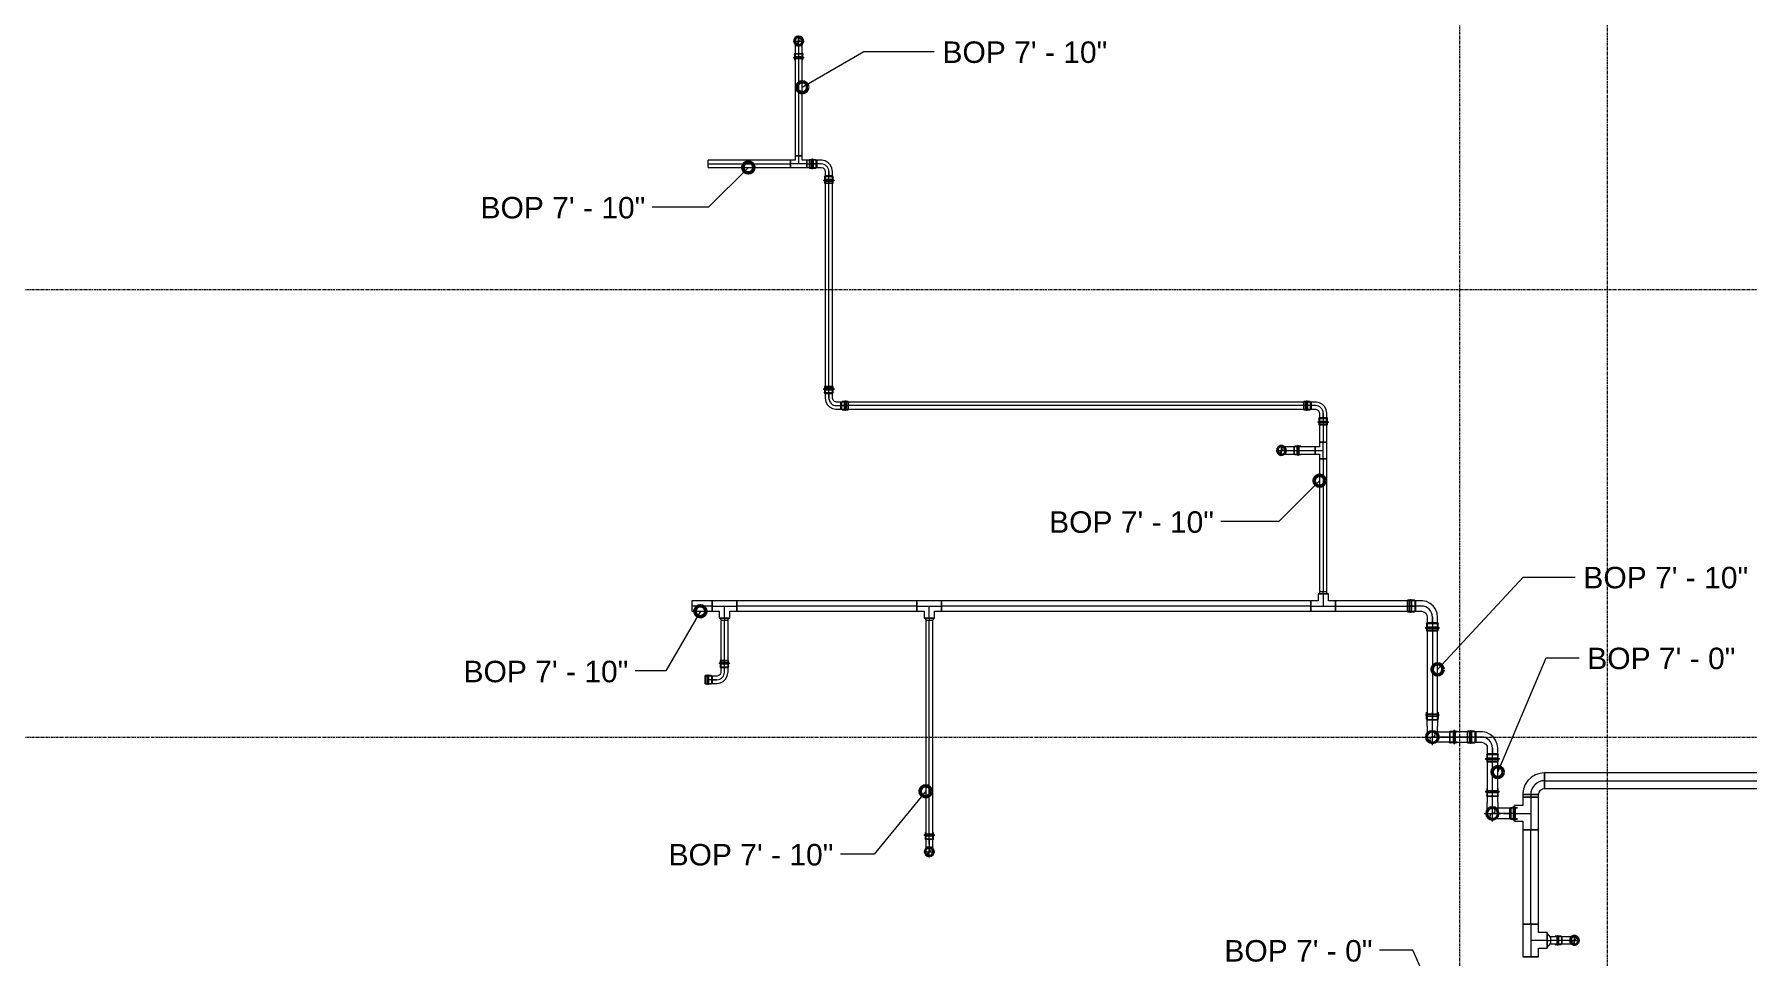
# Model space of a CAD drawing. Header units: inches. Extents: x -3679 to 241, y -496 to 1784.
# Drawn here: x -3343 to -3029.3, y 564.8 to 733.7 of the extents above; entities that cross this region are included whole.
import ezdxf

# ---------------------------------------------------------------- set-up
doc = ezdxf.new("R2010")
doc.units = ezdxf.units.IN
doc.header["$MEASUREMENT"] = 0
doc.linetypes.add('Grid Line', pattern=[0.875, 0.5, -0.125, 0.125, -0.125])
for name, color, linetype, lineweight in [('G-ANNO-DIMS', 251, 'Continuous', 9), ('P-PIPE', 1, 'Continuous', 9), ('P-PIPE-CNTR', 1, 'Continuous', 9), ('S-GRID', 8, 'Continuous', 9)]:
    doc.layers.add(name, color=color, linetype=linetype, lineweight=lineweight)
doc.styles.add('Arial', font='arial.ttf', dxfattribs={"height": 3.934132})

# ---------------------------------------------------------------- blocks, each defined once
blk = doc.blocks.new('Victaulic-VicPress316-Elbow 90-45deg Style P568_P571 - Standard-523083-FIFTH LEVEL')
at = {"layer": 'P-PIPE'}
for p, q in [((-0.77, 3.52), (-0.77, 3.18)), ((0.77, 3.52), (-0.77, 3.52)), ((-0.77, 3.52), (0.77, 3.52)), ((-0.77, 3.18), (0.77, 3.18)), ((0.77, 3.18), (-0.77, 3.18)), ((-0.66, 3.52), (-0.66, 2.22)), ((-0.66, 3.52), (0.66, 3.52)), ((0.66, 3.52), (-0.66, 3.52)), ((0.66, 2.22), (0.66, 3.52)), ((0.77, 3.18), (0.77, 3.52)), ((-3.18, 0.77), (-3.52, 0.77)), ((-3.52, 0.77), (-3.52, -0.77)), ((-3.52, -0.77), (-3.52, 0.77)), ((-2.22, 0.66), (-3.52, 0.66)), ((-3.52, -0.66), (-3.52, 0.66)), ((-3.52, 0.66), (-3.52, -0.66)), ((-3.18, -0.77), (-3.18, 0.77)), ((-3.18, 0.77), (-3.18, -0.77)), ((-2.44, 0.77), (-2.89, 0.77)), ((-2.89, -0.77), (-2.89, 0.77)), ((-2.89, 0.77), (-2.89, -0.77)), ((-1.39, 0.66), (-2.33, 0.66)), ((-2.33, 0), (-2.33, 0.66)), ((-2.33, 0.66), (-2.33, 0)), ((-2.22, -0.66), (-2.22, 0.66)), ((-2.22, 0.66), (-2.22, -0.66)), ((-0.77, 2.89), (-0.77, 2.44)), ((-0.77, 2.89), (0.77, 2.89)), ((0.77, 2.89), (-0.77, 2.89)), ((-0.66, 2.33), (-0.66, 1.39)), ((0, 2.33), (-0.66, 2.33)), ((-0.66, 2.33), (0, 2.33)), ((-0.66, 2.22), (0.66, 2.22)), ((0.66, 2.22), (-0.66, 2.22)), ((0, 2.33), (0.66, 2.33)), ((0.66, 2.33), (0, 2.33)), ((0, 1.39), (0, 2.33)), ((0.66, 1.39), (0.66, 2.33)), ((0.77, 2.44), (0.77, 2.89)), ((-3.52, -0.66), (-2.22, -0.66)), ((-3.52, -0.77), (-3.18, -0.77)), ((-2.89, -0.77), (-2.44, -0.77)), ((-2.33, 0), (-2.33, -0.66)), ((-2.33, -0.66), (-2.33, 0)), ((-1.39, 0), (-2.33, 0)), ((-2.33, -0.66), (-1.39, -0.66))]:
    blk.add_line(p, q, dxfattribs=at)
at = {"layer": 'P-PIPE', "flags": 128}
for points in [[(-0.77, 2.89), (-0.89, 2.96), (-0.9, 3.1), (-0.79, 3.18), (-0.77, 3.18)], [(0.77, 3.18), (0.67, 3.18), (0.42, 3.18), (0.07, 3.18), (-0.3, 3.18), (-0.6, 3.18), (-0.75, 3.18), (-0.77, 3.18)], [(-0.77, 3.18), (-0.67, 3.18), (-0.42, 3.18), (-0.07, 3.18), (0.3, 3.18), (0.6, 3.18), (0.75, 3.18), (0.77, 3.18)], [(0.77, 3.18), (0.89, 3.11), (0.9, 2.98), (0.79, 2.89), (0.77, 2.89)], [(-3.18, 0.77), (-3.11, 0.89), (-2.98, 0.9), (-2.89, 0.79), (-2.89, 0.77)], [(-3.18, 0.77), (-3.18, 0.67), (-3.18, 0.42), (-3.18, 0.07), (-3.18, -0.3), (-3.18, -0.6), (-3.18, -0.75), (-3.18, -0.77)], [(-3.18, -0.77), (-3.18, -0.67), (-3.18, -0.42), (-3.18, -0.07), (-3.18, 0.3), (-3.18, 0.6), (-3.18, 0.75), (-3.18, 0.77)], [(-2.89, -0.77), (-2.89, -0.67), (-2.89, -0.42), (-2.89, -0.07), (-2.89, 0.3), (-2.89, 0.6), (-2.89, 0.75), (-2.89, 0.77)], [(-2.89, 0.77), (-2.89, 0.67), (-2.89, 0.42), (-2.89, 0.07), (-2.89, -0.3), (-2.89, -0.6), (-2.89, -0.75), (-2.89, -0.77)], [(-2.44, 0.77), (-2.24, 0.68), (-2.22, 0.66)], [(-0.66, 1.39), (-0.75, 1.04), (-1, 0.77), (-1.35, 0.66), (-1.39, 0.66)], [(-1.39, -0.66), (-0.78, -0.56), (-0.23, -0.29), (0.22, 0.13), (0.53, 0.67), (0.65, 1.27), (0.66, 1.39)], [(-0.77, 2.89), (-0.67, 2.89), (-0.42, 2.89), (-0.07, 2.89), (0.3, 2.89), (0.6, 2.89), (0.75, 2.89), (0.77, 2.89)], [(0.77, 2.89), (0.67, 2.89), (0.42, 2.89), (0.07, 2.89), (-0.3, 2.89), (-0.6, 2.89), (-0.75, 2.89), (-0.77, 2.89)], [(-0.66, 2.22), (-0.77, 2.41), (-0.77, 2.44)], [(0.77, 2.44), (0.68, 2.24), (0.66, 2.22)], [(-2.89, -0.77), (-2.96, -0.89), (-3.1, -0.9), (-3.18, -0.79), (-3.18, -0.77)], [(-2.22, -0.66), (-2.41, -0.77), (-2.44, -0.77)]]:
    blk.add_lwpolyline(points, dxfattribs=at)
at = {"layer": 'P-PIPE'}
blk.add_arc((-1.39, 1.39), 1.39, 270, 0, dxfattribs=at)
blk = doc.blocks.new('Victaulic-VicPress316-Elbow 90-45deg Style P568_P571 - Standard-V2-FIFTH LEVEL')
at = {"layer": 'P-PIPE'}
for p, q in [((-1934.31, 162.63), (-1934.64, 162.63)), ((-1933.35, 162.52), (-1934.64, 162.52)), ((-1934.64, 161.86), (-1934.64, 161.86)), ((-1934.64, 161.86), (-1934.64, 161.86)), ((-1934.64, 161.86), (-1934.64, 161.86)), ((-1934.64, 161.86), (-1934.64, 161.86)), ((-1934.64, 161.21), (-1933.35, 161.21)), ((-1934.64, 161.1), (-1934.31, 161.1)), ((-1934.31, 161.86), (-1934.31, 161.86)), ((-1934.31, 161.86), (-1934.31, 161.86)), ((-1933.56, 162.63), (-1934.02, 162.63)), ((-1934.02, 161.86), (-1934.02, 161.86)), ((-1934.02, 161.86), (-1934.02, 161.86)), ((-1934.02, 161.1), (-1933.56, 161.1)), ((-1932.52, 162.52), (-1933.45, 162.52)), ((-1933.45, 162.52), (-1933.45, 161.86)), ((-1933.45, 161.86), (-1933.45, 162.52)), ((-1933.45, 161.86), (-1933.45, 161.21)), ((-1933.45, 161.21), (-1933.45, 161.86)), ((-1932.52, 161.86), (-1933.45, 161.86)), ((-1933.45, 161.21), (-1932.52, 161.21)), ((-1933.35, 161.86), (-1933.35, 161.86)), ((-1933.35, 161.86), (-1933.35, 161.86)), ((-1932.52, 161.86), (-1931.12, 161.86)), ((-1931.12, 161.86), (-1931.12, 161.86))]:
    blk.add_line(p, q, dxfattribs=at)
at = {"layer": 'P-PIPE', "flags": 128}
for points in [[(-1934.31, 162.63), (-1934.24, 162.75), (-1934.1, 162.76), (-1934.02, 162.65), (-1934.02, 162.63)], [(-1934.31, 162.63), (-1934.31, 162.54), (-1934.31, 162.29), (-1934.31, 161.93), (-1934.31, 161.86)], [(-1934.31, 161.86), (-1934.31, 162.23), (-1934.31, 162.51), (-1934.31, 162.63), (-1934.31, 162.63)], [(-1934.31, 161.1), (-1934.31, 161.19), (-1934.31, 161.44), (-1934.31, 161.8), (-1934.31, 161.86)], [(-1934.31, 161.86), (-1934.31, 161.5), (-1934.31, 161.22), (-1934.31, 161.1), (-1934.31, 161.1)], [(-1934.02, 161.1), (-1934.08, 160.98), (-1934.22, 160.97), (-1934.31, 161.08), (-1934.31, 161.1)], [(-1934.02, 162.63), (-1934.02, 162.54), (-1934.02, 162.29), (-1934.02, 161.93), (-1934.02, 161.86)], [(-1934.02, 161.86), (-1934.02, 162.23), (-1934.02, 162.51), (-1934.02, 162.63), (-1934.02, 162.63)], [(-1934.02, 161.1), (-1934.02, 161.19), (-1934.02, 161.44), (-1934.02, 161.8), (-1934.02, 161.86)], [(-1934.02, 161.86), (-1934.02, 161.5), (-1934.02, 161.22), (-1934.02, 161.1), (-1934.02, 161.1)], [(-1933.56, 162.63), (-1933.36, 162.54), (-1933.35, 162.52)], [(-1933.35, 161.21), (-1933.54, 161.1), (-1933.56, 161.1)], [(-1931.12, 162.52), (-1931.22, 162.52), (-1931.48, 162.52), (-1931.89, 162.52), (-1932.37, 162.52), (-1932.52, 162.52)], [(-1932.52, 161.21), (-1932.02, 161.21), (-1931.59, 161.21), (-1931.28, 161.21), (-1931.13, 161.21), (-1931.12, 161.21)], [(-1930.21, 161.86), (-1930.31, 162.26), (-1930.56, 162.58), (-1930.93, 162.76), (-1931.34, 162.75), (-1931.71, 162.56), (-1931.96, 162.24), (-1932.04, 161.86)], [(-1932.04, 161.86), (-1931.94, 161.47), (-1931.69, 161.15), (-1931.32, 160.97), (-1930.91, 160.98), (-1930.54, 161.17), (-1930.29, 161.49), (-1930.21, 161.86)], [(-1930.36, 161.86), (-1930.45, 162.23), (-1930.7, 162.51), (-1931.06, 162.63), (-1931.43, 162.57), (-1931.73, 162.34), (-1931.88, 162), (-1931.89, 161.86)], [(-1931.89, 161.86), (-1931.8, 161.5), (-1931.55, 161.22), (-1931.19, 161.1), (-1930.82, 161.16), (-1930.52, 161.39), (-1930.37, 161.73), (-1930.36, 161.86)]]:
    blk.add_lwpolyline(points, dxfattribs=at)
at = {"layer": 'P-PIPE'}
for radius, start, end in [(0.766, 0, 180), (0.766, 0, 180), (0.766, 0, 180), (0.766, 180, 0), (0.766, 180, 0), (0.766, 180, 0), (0.657, 0, 180), (0.657, 0, 180), (0.657, 90, 180), (0.658, 180, 0), (0.658, 180, 0), (0.657, 180, 270), (0.658, 0, 90), (0.658, 270, 0)]:
    blk.add_arc((-1931.12, 161.86), radius, start, end, dxfattribs=at)
blk = doc.blocks.new('Victaulic-VicPress316-Elbow 90-45deg Style P568_P571 - Standard-V1-FIFTH LEVEL')
at = {"layer": 'P-PIPE'}
for p, q in [((-2327.12, 161.86), (-2327.12, 161.86)), ((-2327.12, 161.86), (-2325.73, 161.86)), ((-2324.79, 162.52), (-2325.73, 162.52)), ((-2325.73, 161.86), (-2324.79, 161.86)), ((-2325.73, 161.21), (-2324.79, 161.21)), ((-2323.6, 162.52), (-2324.9, 162.52)), ((-2324.9, 161.86), (-2324.9, 161.86)), ((-2324.9, 161.86), (-2324.9, 161.86)), ((-2324.9, 161.21), (-2323.6, 161.21)), ((-2324.79, 162.52), (-2324.79, 161.86)), ((-2324.79, 161.86), (-2324.79, 162.52)), ((-2324.79, 161.86), (-2324.79, 161.21)), ((-2324.79, 161.21), (-2324.79, 161.86)), ((-2324.23, 162.63), (-2324.69, 162.63)), ((-2324.69, 161.1), (-2324.23, 161.1)), ((-2324.23, 161.86), (-2324.23, 161.86)), ((-2324.23, 161.86), (-2324.23, 161.86)), ((-2323.6, 162.63), (-2323.94, 162.63)), ((-2323.94, 161.86), (-2323.94, 161.86)), ((-2323.94, 161.86), (-2323.94, 161.86)), ((-2323.94, 161.1), (-2323.6, 161.1)), ((-2323.6, 161.86), (-2323.6, 161.86)), ((-2323.6, 161.86), (-2323.6, 161.86)), ((-2323.6, 161.86), (-2323.6, 161.86)), ((-2323.6, 161.86), (-2323.6, 161.86))]:
    blk.add_line(p, q, dxfattribs=at)
at = {"layer": 'P-PIPE', "flags": 128}
for points in [[(-2326.21, 161.86), (-2326.31, 162.26), (-2326.56, 162.58), (-2326.93, 162.76), (-2327.34, 162.75), (-2327.71, 162.56), (-2327.96, 162.24), (-2328.04, 161.86)], [(-2328.04, 161.86), (-2327.94, 161.47), (-2327.69, 161.15), (-2327.32, 160.97), (-2326.91, 160.98), (-2326.54, 161.17), (-2326.29, 161.49), (-2326.21, 161.86)], [(-2326.36, 161.86), (-2326.45, 162.23), (-2326.7, 162.51), (-2327.06, 162.63), (-2327.43, 162.57), (-2327.73, 162.34), (-2327.88, 162), (-2327.89, 161.86)], [(-2327.89, 161.86), (-2327.8, 161.5), (-2327.55, 161.22), (-2327.19, 161.1), (-2326.82, 161.16), (-2326.52, 161.39), (-2326.37, 161.73), (-2326.36, 161.86)], [(-2325.73, 162.52), (-2326.23, 162.52), (-2326.66, 162.52), (-2326.97, 162.52), (-2327.12, 162.52), (-2327.12, 162.52)], [(-2327.12, 161.21), (-2327.03, 161.21), (-2326.77, 161.21), (-2326.36, 161.21), (-2325.88, 161.21), (-2325.73, 161.21)], [(-2324.9, 162.52), (-2324.71, 162.63), (-2324.69, 162.63)], [(-2324.69, 161.1), (-2324.89, 161.19), (-2324.9, 161.21)], [(-2324.23, 162.63), (-2324.17, 162.75), (-2324.03, 162.76), (-2323.94, 162.65), (-2323.94, 162.63)], [(-2324.23, 162.63), (-2324.23, 162.54), (-2324.23, 162.29), (-2324.23, 161.93), (-2324.23, 161.86)], [(-2324.23, 161.86), (-2324.23, 162.23), (-2324.23, 162.51), (-2324.23, 162.63), (-2324.23, 162.63)], [(-2324.23, 161.1), (-2324.23, 161.19), (-2324.23, 161.44), (-2324.23, 161.8), (-2324.23, 161.86)], [(-2324.23, 161.86), (-2324.23, 161.5), (-2324.23, 161.22), (-2324.23, 161.1), (-2324.23, 161.1)], [(-2323.94, 161.1), (-2324.01, 160.98), (-2324.15, 160.97), (-2324.23, 161.08), (-2324.23, 161.1)], [(-2323.94, 162.63), (-2323.94, 162.54), (-2323.94, 162.29), (-2323.94, 161.93), (-2323.94, 161.86)], [(-2323.94, 161.86), (-2323.94, 162.23), (-2323.94, 162.51), (-2323.94, 162.63), (-2323.94, 162.63)], [(-2323.94, 161.1), (-2323.94, 161.19), (-2323.94, 161.44), (-2323.94, 161.8), (-2323.94, 161.86)], [(-2323.94, 161.86), (-2323.94, 161.5), (-2323.94, 161.22), (-2323.94, 161.1), (-2323.94, 161.1)]]:
    blk.add_lwpolyline(points, dxfattribs=at)
at = {"layer": 'P-PIPE'}
for radius, start, end in [(0.767, 0, 180), (0.767, 0, 180), (0.767, 0, 180), (0.767, 180, 360), (0.767, 180, 0), (0.767, 180, 0), (0.657, 360, 180), (0.657, 0, 180), (0.657, 90, 180), (0.658, 180, 0), (0.658, 180, 0), (0.657, 180, 270), (0.658, 0, 90), (0.658, 270, 0)]:
    blk.add_arc((-2327.12, 161.86), radius, start, end, dxfattribs=at)
blk = doc.blocks.new('Victaulic-VicPress316-Elbow 90-45deg Style P568_P571 - Standard-V10-FIFTH LEVEL')
at = {"layer": 'P-PIPE'}
for p, q in [((-3076, 591), (-3076, 591)), ((-3073.99, 591), (-3076, 591)), ((-3072.82, 591.95), (-3073.99, 591.95)), ((-3073.99, 591), (-3072.82, 591)), ((-3073.99, 590.05), (-3072.82, 590.05)), ((-3071.45, 591.95), (-3072.93, 591.95)), ((-3072.93, 591), (-3072.93, 591)), ((-3072.93, 591), (-3072.93, 591)), ((-3072.93, 590.05), (-3071.45, 590.05)), ((-3072.82, 591), (-3072.82, 591.95)), ((-3072.82, 591.95), (-3072.82, 591)), ((-3072.82, 590.05), (-3072.82, 591)), ((-3072.82, 591), (-3072.82, 590.05)), ((-3072.16, 592.06), (-3072.71, 592.06)), ((-3072.71, 589.94), (-3072.16, 589.94)), ((-3072.16, 591), (-3072.16, 591)), ((-3072.16, 591), (-3072.16, 591)), ((-3071.45, 592.06), (-3071.83, 592.06)), ((-3071.83, 591), (-3071.83, 591)), ((-3071.83, 591), (-3071.83, 591)), ((-3071.83, 589.94), (-3071.45, 589.94)), ((-3071.45, 591), (-3071.45, 591)), ((-3071.45, 591), (-3071.45, 591)), ((-3071.45, 591), (-3071.45, 591)), ((-3071.45, 591), (-3071.45, 591))]:
    blk.add_line(p, q, dxfattribs=at)
at = {"layer": 'P-PIPE', "flags": 128}
for points in [[(-3074.78, 591), (-3074.87, 591.47), (-3075.14, 591.86), (-3075.53, 592.13), (-3076, 592.22), (-3076.46, 592.13), (-3076.86, 591.87), (-3077.13, 591.48), (-3077.23, 591.01), (-3077.23, 591)], [(-3077.23, 591), (-3077.13, 590.53), (-3076.87, 590.14), (-3076.48, 589.87), (-3076.01, 589.78), (-3075.54, 589.87), (-3075.14, 590.13), (-3074.88, 590.52), (-3074.78, 590.99), (-3074.78, 591)], [(-3074.94, 591), (-3075.04, 591.43), (-3075.3, 591.79), (-3075.68, 592.01), (-3076.12, 592.05), (-3076.54, 591.91), (-3076.87, 591.61), (-3077.04, 591.21), (-3077.06, 591)], [(-3077.06, 591), (-3076.97, 590.57), (-3076.71, 590.21), (-3076.32, 589.99), (-3075.88, 589.95), (-3075.46, 590.09), (-3075.14, 590.39), (-3074.96, 590.79), (-3074.94, 591)], [(-3073.99, 591.95), (-3074.59, 591.95), (-3075.14, 591.95), (-3075.59, 591.95), (-3075.88, 591.95), (-3076, 591.95), (-3076, 591.95)], [(-3076, 590.05), (-3075.91, 590.05), (-3075.64, 590.05), (-3075.22, 590.05), (-3074.68, 590.05), (-3074.08, 590.05), (-3073.99, 590.05)], [(-3072.93, 591.95), (-3072.74, 592.06), (-3072.71, 592.06)], [(-3072.71, 589.94), (-3072.92, 590.03), (-3072.93, 590.05)], [(-3072.16, 592.06), (-3072.08, 592.2), (-3071.92, 592.21), (-3071.83, 592.08), (-3071.83, 592.06)], [(-3072.16, 592.06), (-3072.16, 591.97), (-3072.16, 591.71), (-3072.16, 591.32), (-3072.16, 591)], [(-3072.16, 591), (-3072.16, 591.43), (-3072.16, 591.79), (-3072.16, 592.01), (-3072.16, 592.06)], [(-3072.16, 589.94), (-3072.16, 590.03), (-3072.16, 590.29), (-3072.16, 590.68), (-3072.16, 591)], [(-3072.16, 591), (-3072.16, 590.57), (-3072.16, 590.21), (-3072.16, 589.99), (-3072.16, 589.94)], [(-3071.83, 589.94), (-3071.9, 589.8), (-3072.06, 589.79), (-3072.16, 589.92), (-3072.16, 589.94)], [(-3071.83, 592.06), (-3071.83, 591.97), (-3071.83, 591.71), (-3071.83, 591.32), (-3071.83, 591)], [(-3071.83, 591), (-3071.83, 591.43), (-3071.83, 591.79), (-3071.83, 592.01), (-3071.83, 592.06)], [(-3071.83, 589.94), (-3071.83, 590.03), (-3071.83, 590.29), (-3071.83, 590.68), (-3071.83, 591)], [(-3071.83, 591), (-3071.83, 590.57), (-3071.83, 590.21), (-3071.83, 589.99), (-3071.83, 589.94)]]:
    blk.add_lwpolyline(points, dxfattribs=at)
at = {"layer": 'P-PIPE'}
for radius, start, end in [(1.06, 0, 180), (1.06, 0, 180), (1.06, 0, 180), (1.06, 180, 0), (1.06, 180, 0), (1.06, 180, 0), (0.95, 0, 180), (0.95, 0, 180), (0.95, 90, 180), (0.95, 180, 0), (0.95, 180, 0), (0.95, 180, 270), (0.95, 0, 90), (0.95, 270, 0)]:
    blk.add_arc((-3076, 591), radius, start, end, dxfattribs=at)
blk = doc.blocks.new('Victaulic-VicPress316-Elbow 90-45deg Style P568_P571 - Standard-V11-FIFTH LEVEL')
at = {"layer": 'P-PIPE'}
for p, q in [((-3077.06, 595.55), (-3077.06, 595.17)), ((-3077.06, 594.85), (-3077.06, 594.29)), ((-3076.95, 595.55), (-3076.95, 594.07)), ((-3076.95, 594.18), (-3076.95, 593.02)), ((-3076, 594.18), (-3076.95, 594.18)), ((-3076.95, 594.18), (-3076, 594.18)), ((-3076, 595.55), (-3076, 595.55)), ((-3076, 595.55), (-3076, 595.55)), ((-3076, 595.55), (-3076, 595.55)), ((-3076, 595.55), (-3076, 595.55)), ((-3076, 595.17), (-3076, 595.17)), ((-3076, 595.17), (-3076, 595.17)), ((-3076, 594.85), (-3076, 594.85)), ((-3076, 594.85), (-3076, 594.85)), ((-3075.05, 594.18), (-3076, 594.18)), ((-3076, 594.18), (-3075.05, 594.18)), ((-3076, 593.02), (-3076, 594.18)), ((-3076, 594.07), (-3076, 594.07)), ((-3076, 594.07), (-3076, 594.07)), ((-3076, 591), (-3076, 593.02)), ((-3075.05, 594.07), (-3075.05, 595.55)), ((-3075.05, 593.02), (-3075.05, 594.18)), ((-3074.94, 595.17), (-3074.94, 595.55)), ((-3074.94, 594.29), (-3074.94, 594.85)), ((-3076, 591), (-3076, 591))]:
    blk.add_line(p, q, dxfattribs=at)
at = {"layer": 'P-PIPE', "flags": 128}
for points in [[(-3077.06, 594.85), (-3077.2, 594.92), (-3077.21, 595.08), (-3077.09, 595.17), (-3077.06, 595.17)], [(-3077.06, 595.17), (-3076.97, 595.17), (-3076.71, 595.17), (-3076.32, 595.17), (-3076, 595.17)], [(-3076, 595.17), (-3076.44, 595.17), (-3076.79, 595.17), (-3077.01, 595.17), (-3077.06, 595.17)], [(-3077.06, 594.85), (-3076.97, 594.85), (-3076.71, 594.85), (-3076.32, 594.85), (-3076, 594.85)], [(-3076, 594.85), (-3076.44, 594.85), (-3076.79, 594.85), (-3077.01, 594.85), (-3077.06, 594.85)], [(-3076.95, 594.07), (-3077.06, 594.26), (-3077.06, 594.29)], [(-3076.95, 591), (-3076.95, 591.09), (-3076.95, 591.36), (-3076.95, 591.79), (-3076.95, 592.32), (-3076.95, 592.92), (-3076.95, 593.02)], [(-3074.94, 595.17), (-3075.04, 595.17), (-3075.3, 595.17), (-3075.68, 595.17), (-3076, 595.17)], [(-3076, 595.17), (-3075.57, 595.17), (-3075.21, 595.17), (-3074.99, 595.17), (-3074.94, 595.17)], [(-3074.94, 594.85), (-3075.04, 594.85), (-3075.3, 594.85), (-3075.68, 594.85), (-3076, 594.85)], [(-3076, 594.85), (-3075.57, 594.85), (-3075.21, 594.85), (-3074.99, 594.85), (-3074.94, 594.85)], [(-3074.94, 594.29), (-3075.03, 594.09), (-3075.05, 594.07)], [(-3075.05, 593.02), (-3075.05, 592.41), (-3075.05, 591.86), (-3075.05, 591.42), (-3075.05, 591.12), (-3075.05, 591), (-3075.05, 591)], [(-3074.94, 595.17), (-3074.81, 595.1), (-3074.79, 594.94), (-3074.92, 594.85), (-3074.94, 594.85)], [(-3076, 592.22), (-3076.47, 592.13), (-3076.87, 591.87), (-3077.13, 591.47), (-3077.23, 591.01), (-3077.14, 590.54), (-3076.87, 590.14), (-3076.48, 589.87), (-3076.02, 589.78), (-3076, 589.78)], [(-3076.95, 591), (-3076.86, 591.41), (-3076.6, 591.74), (-3076.23, 591.92), (-3076, 591.95)], [(-3076, 590.05), (-3076.41, 590.14), (-3076.74, 590.4), (-3076.93, 590.78), (-3076.95, 591)], [(-3076, 589.78), (-3075.54, 589.87), (-3075.14, 590.13), (-3074.87, 590.53), (-3074.78, 590.99), (-3074.87, 591.46), (-3075.13, 591.86), (-3075.53, 592.13), (-3075.99, 592.22), (-3076, 592.22)], [(-3076, 591.95), (-3075.59, 591.86), (-3075.27, 591.6), (-3075.08, 591.22), (-3075.05, 591)], [(-3075.05, 591), (-3075.15, 590.59), (-3075.4, 590.26), (-3075.78, 590.08), (-3076, 590.05)]]:
    blk.add_lwpolyline(points, dxfattribs=at)
at = {"layer": 'P-PIPE'}
for radius, start, end in [(1.06, 90, 270), (1.06, 90, 270), (1.06, 90, 270), (0.95, 90, 270), (0.95, 90, 270), (0.95, 90, 180), (0.95, 180, 270), (1.06, 270, 90), (1.06, 270, 90), (1.06, 270, 90), (0.95, 270, 90), (0.95, 270, 90), (0.95, 0, 90), (0.95, 270, 0)]:
    blk.add_arc((-3076, 591), radius, start, end, dxfattribs=at)
blk = doc.blocks.new('Victaulic-VicPress316-Elbow 90-45deg Style P568_P571 - Standard-1125944-FIFTH LEVEL')
at = {"layer": 'P-PIPE'}
for p, q in [((-1.06, 4.55), (-1.06, 4.17)), ((1.06, 4.55), (-1.06, 4.55)), ((-1.06, 4.55), (1.06, 4.55)), ((-1.06, 4.17), (1.06, 4.17)), ((1.06, 4.17), (-1.06, 4.17)), ((-1.06, 3.85), (-1.06, 3.29)), ((-1.06, 3.85), (1.06, 3.85)), ((1.06, 3.85), (-1.06, 3.85)), ((-0.95, 4.55), (-0.95, 3.07)), ((-0.95, 4.55), (0.95, 4.55)), ((0.95, 4.55), (-0.95, 4.55)), ((-0.95, 3.18), (-0.95, 2.02)), ((0, 3.18), (-0.95, 3.18)), ((-0.95, 3.18), (0, 3.18)), ((0, 3.18), (0.95, 3.18)), ((0.95, 3.18), (0, 3.18)), ((0, 2.02), (0, 3.18)), ((0.95, 3.07), (0.95, 4.55)), ((0.95, 2.02), (0.95, 3.18)), ((1.06, 4.17), (1.06, 4.55)), ((1.06, 3.29), (1.06, 3.85)), ((-4.17, 1.06), (-4.55, 1.06)), ((-4.55, 1.06), (-4.55, -1.06)), ((-4.55, -1.06), (-4.55, 1.06)), ((-3.07, 0.95), (-4.55, 0.95)), ((-4.55, -0.95), (-4.55, 0.95)), ((-4.55, 0.95), (-4.55, -0.95)), ((-4.17, -1.06), (-4.17, 1.06)), ((-4.17, 1.06), (-4.17, -1.06)), ((-3.29, 1.06), (-3.85, 1.06)), ((-3.85, -1.06), (-3.85, 1.06)), ((-3.85, 1.06), (-3.85, -1.06)), ((-2.02, 0.95), (-3.18, 0.95)), ((-3.18, 0), (-3.18, 0.95)), ((-3.18, 0.95), (-3.18, 0)), ((-3.07, -0.95), (-3.07, 0.95)), ((-3.07, 0.95), (-3.07, -0.95)), ((-0.95, 3.07), (0.95, 3.07)), ((0.95, 3.07), (-0.95, 3.07)), ((-4.55, -0.95), (-3.07, -0.95)), ((-4.55, -1.06), (-4.17, -1.06)), ((-3.85, -1.06), (-3.29, -1.06)), ((-3.18, 0), (-3.18, -0.95)), ((-3.18, -0.95), (-3.18, 0)), ((-2.02, 0), (-3.18, 0)), ((-3.18, -0.95), (-2.02, -0.95))]:
    blk.add_line(p, q, dxfattribs=at)
at = {"layer": 'P-PIPE', "flags": 128}
for points in [[(-1.06, 3.85), (-1.2, 3.92), (-1.21, 4.08), (-1.08, 4.17), (-1.06, 4.17)], [(1.06, 4.17), (0.97, 4.17), (0.71, 4.17), (0.32, 4.17), (-0.12, 4.17), (-0.54, 4.17), (-0.86, 4.17), (-1.04, 4.17), (-1.06, 4.17)], [(-1.06, 4.17), (-0.97, 4.17), (-0.71, 4.17), (-0.32, 4.17), (0.12, 4.17), (0.54, 4.17), (0.86, 4.17), (1.04, 4.17), (1.06, 4.17)], [(-1.06, 3.85), (-0.97, 3.85), (-0.71, 3.85), (-0.32, 3.85), (0.12, 3.85), (0.54, 3.85), (0.86, 3.85), (1.04, 3.85), (1.06, 3.85)], [(1.06, 3.85), (0.97, 3.85), (0.71, 3.85), (0.32, 3.85), (-0.12, 3.85), (-0.54, 3.85), (-0.86, 3.85), (-1.04, 3.85), (-1.06, 3.85)], [(-0.95, 3.07), (-1.06, 3.26), (-1.06, 3.29)], [(1.06, 3.29), (0.97, 3.09), (0.95, 3.07)], [(1.06, 4.17), (1.2, 4.1), (1.21, 3.94), (1.08, 3.85), (1.06, 3.85)], [(-4.17, 1.06), (-4.1, 1.2), (-3.94, 1.21), (-3.85, 1.08), (-3.85, 1.06)], [(-4.17, 1.06), (-4.17, 0.97), (-4.17, 0.71), (-4.17, 0.32), (-4.17, -0.12), (-4.17, -0.54), (-4.17, -0.86), (-4.17, -1.04), (-4.17, -1.06)], [(-4.17, -1.06), (-4.17, -0.97), (-4.17, -0.71), (-4.17, -0.32), (-4.17, 0.12), (-4.17, 0.54), (-4.17, 0.86), (-4.17, 1.04), (-4.17, 1.06)], [(-3.85, -1.06), (-3.85, -0.97), (-3.85, -0.71), (-3.85, -0.32), (-3.85, 0.12), (-3.85, 0.54), (-3.85, 0.86), (-3.85, 1.04), (-3.85, 1.06)], [(-3.85, 1.06), (-3.85, 0.97), (-3.85, 0.71), (-3.85, 0.32), (-3.85, -0.12), (-3.85, -0.54), (-3.85, -0.86), (-3.85, -1.04), (-3.85, -1.06)], [(-3.29, 1.06), (-3.09, 0.97), (-3.07, 0.95)], [(-0.95, 2.02), (-1.04, 1.58), (-1.3, 1.22), (-1.69, 1), (-2.02, 0.95)], [(-2.02, -0.95), (-1.28, -0.86), (-0.59, -0.58), (0.02, -0.15), (0.49, 0.43), (0.81, 1.1), (0.94, 1.83), (0.95, 2.02)], [(-3.85, -1.06), (-3.92, -1.2), (-4.08, -1.21), (-4.17, -1.08), (-4.17, -1.06)], [(-3.07, -0.95), (-3.26, -1.06), (-3.29, -1.06)]]:
    blk.add_lwpolyline(points, dxfattribs=at)
at = {"layer": 'P-PIPE'}
blk.add_arc((-2.02, 2.02), 2.02, 270, 0, dxfattribs=at)
blk = doc.blocks.new('Elbow - Welded - Generic - Standard-1127339-FIFTH LEVEL')
at = {"layer": 'P-PIPE'}
for p, q in [((-2.52, -1.44), (-2.52, 1.44)), ((-2.52, 1.44), (-2.52, -1.44)), ((1.44, 2.52), (-1.44, 2.52)), ((-1.44, 2.52), (1.44, 2.52))]:
    blk.add_line(p, q, dxfattribs=at)
at = {"layer": 'P-PIPE', "flags": 128}
for points in [[(-1.44, 2.52), (-1.53, 2.08), (-1.79, 1.72), (-2.18, 1.49), (-2.52, 1.44)], [(-2.52, -1.44), (-1.67, -1.34), (-0.85, -1.07), (-0.12, -0.62), (0.51, -0.03), (0.99, 0.68), (1.3, 1.48), (1.43, 2.33), (1.44, 2.52)]]:
    blk.add_lwpolyline(points, dxfattribs=at)

msp = doc.modelspace()

# ---------------------------------------------------------------- linework, layer by layer
at = {"layer": 'G-ANNO-DIMS'}
for p, q in [((-3202.39, 724.04), (-3191.1, 730.56)), ((-3191.1, 730.56), (-3178.22, 730.56)), ((-3212.26, 709.34), (-3219.53, 702.07)), ((-3219.53, 702.07), (-3229.85, 702.07)), ((-3107.66, 651.95), (-3115.12, 644.48)), ((-3115.12, 644.48), (-3125.73, 644.48)), ((-3086.05, 617.4), (-3070.37, 634.31)), ((-3070.37, 634.31), (-3060.86, 634.31)), ((-3221.04, 628.05), (-3227.36, 617.1)), ((-3075.05, 598.58), (-3066.17, 619.5)), ((-3066.17, 619.5), (-3060.15, 619.5)), ((-3227.36, 617.1), (-3232.96, 617.1)), ((-3179.79, 595.06), (-3189.25, 583.54)), ((-3189.25, 583.54), (-3195.41, 583.54)), ((-3090.57, 565.93), (-3096.68, 565.93)), ((-3081.88, 546.49), (-3090.57, 565.93))]:
    msp.add_line(p, q, dxfattribs=at)
at = {"layer": 'G-ANNO-DIMS', "lineweight": 50}
for centre in [(-3202.39, 724.04), (-3212.26, 709.34), (-3107.66, 651.95), (-3221.04, 628.05), (-3086.05, 617.4), (-3075.05, 598.58), (-3179.79, 595.06)]:
    msp.add_circle(centre, 1, dxfattribs=at)
at = {"layer": 'P-PIPE'}
for p, q in [((-3203.7, 730.16), (-3203.7, 711.5)), ((-3203.7, 730.16), (-3202.39, 730.16)), ((-3202.39, 711.5), (-3202.39, 730.16)), ((-3204.54, 710.66), (-3219.64, 710.66)), ((-3219.64, 709.34), (-3219.64, 710.66)), ((-3219.64, 709.34), (-3204.54, 709.34)), ((-3203.7, 710.66), (-3204.54, 710.66)), ((-3204.54, 710.66), (-3204.54, 709.34)), ((-3204.54, 709.34), (-3204.54, 710.66)), ((-3204.54, 709.34), (-3204.54, 710.66)), ((-3204.54, 709.34), (-3201.55, 709.34)), ((-3203.7, 711.5), (-3202.39, 711.5)), ((-3203.7, 711.5), (-3203.7, 710.66)), ((-3202.39, 711.5), (-3203.7, 711.5)), ((-3203.7, 711.5), (-3202.39, 711.5)), ((-3202.39, 710.66), (-3202.39, 711.5)), ((-3201.55, 710.66), (-3202.39, 710.66)), ((-3201.55, 710.66), (-3201.55, 709.34)), ((-3201.55, 709.34), (-3201.55, 710.66)), ((-3199.85, 710.66), (-3201.55, 710.66)), ((-3201.55, 709.34), (-3201.55, 710.66)), ((-3201.55, 709.34), (-3199.85, 709.34)), ((-3199.85, 709.34), (-3199.85, 710.66)), ((-3198.18, 707.67), (-3198.18, 668.04)), ((-3196.86, 707.67), (-3198.18, 707.67)), ((-3196.86, 668.04), (-3196.86, 707.67)), ((-3196.86, 668.04), (-3198.18, 668.04)), ((-3109.33, 666.37), (-3195.19, 666.37)), ((-3195.19, 666.37), (-3195.19, 665.05)), ((-3109.33, 666.37), (-3109.33, 665.05)), ((-3195.19, 665.05), (-3109.33, 665.05)), ((-3107.66, 663.38), (-3107.66, 658.99)), ((-3107.66, 663.38), (-3106.34, 663.38)), ((-3106.34, 658.99), (-3106.34, 663.38)), ((-3107.66, 658.99), (-3107.66, 658.15)), ((-3107.66, 658.99), (-3106.34, 658.99)), ((-3106.34, 658.99), (-3107.66, 658.99)), ((-3107.66, 658.99), (-3106.34, 658.99)), ((-3106.34, 655.99), (-3106.34, 658.99)), ((-3108.49, 658.15), (-3112.31, 658.15)), ((-3112.31, 656.83), (-3112.31, 658.15)), ((-3112.31, 656.83), (-3108.49, 656.83)), ((-3108.49, 656.83), (-3108.49, 658.15)), ((-3107.66, 658.15), (-3108.49, 658.15)), ((-3108.49, 656.83), (-3108.49, 658.15)), ((-3108.49, 658.15), (-3108.49, 656.83)), ((-3108.49, 656.83), (-3107.66, 656.83)), ((-3107.66, 656.83), (-3107.66, 655.99)), ((-3107.66, 655.99), (-3107.66, 631.65)), ((-3107.66, 655.99), (-3106.34, 655.99)), ((-3107.66, 655.99), (-3106.34, 655.99)), ((-3106.34, 655.99), (-3107.66, 655.99)), ((-3106.34, 631.65), (-3106.34, 655.99)), ((-3107.95, 631.24), (-3107.95, 629.95)), ((-3107.95, 631.24), (-3106.05, 631.24)), ((-3106.05, 631.24), (-3107.95, 631.24)), ((-3107.56, 631.65), (-3107.81, 631.24)), ((-3107.66, 631.65), (-3106.34, 631.65)), ((-3106.19, 631.24), (-3106.44, 631.65)), ((-3106.05, 629.95), (-3106.05, 631.24)), ((-3218.88, 629.95), (-3222.64, 629.95)), ((-3222.64, 629.95), (-3222.64, 628.05)), ((-3222.64, 628.05), (-3218.88, 628.05)), ((-3218.88, 629.95), (-3218.88, 628.05)), ((-3214.39, 629.95), (-3218.88, 629.95)), ((-3218.88, 628.05), (-3218.88, 629.95)), ((-3218.88, 629.95), (-3218.88, 628.05)), ((-3218.88, 628.05), (-3217.59, 628.05)), ((-3217.59, 628.05), (-3217.59, 626.76)), ((-3215.68, 628.05), (-3214.39, 628.05)), ((-3215.68, 626.76), (-3215.68, 628.05)), ((-3214.39, 628.05), (-3214.39, 629.95)), ((-3214.39, 629.95), (-3214.39, 628.05)), ((-3181.38, 629.95), (-3214.39, 629.95)), ((-3214.39, 629.95), (-3214.39, 628.05)), ((-3214.39, 628.05), (-3181.38, 628.05)), ((-3176.89, 629.95), (-3181.38, 629.95)), ((-3181.38, 628.05), (-3181.38, 629.95)), ((-3181.38, 629.95), (-3181.38, 628.05)), ((-3181.38, 629.95), (-3181.38, 628.05)), ((-3181.38, 628.05), (-3180.09, 628.05)), ((-3180.09, 628.05), (-3180.09, 626.76)), ((-3178.18, 628.05), (-3176.89, 628.05)), ((-3178.18, 626.76), (-3178.18, 628.05)), ((-3176.89, 628.05), (-3176.89, 629.95)), ((-3176.89, 629.95), (-3176.89, 628.05)), ((-3109.24, 629.95), (-3176.89, 629.95)), ((-3176.89, 629.95), (-3176.89, 628.05)), ((-3176.89, 628.05), (-3109.24, 628.05)), ((-3107.95, 629.95), (-3109.24, 629.95)), ((-3109.24, 629.95), (-3109.24, 628.05)), ((-3109.24, 628.05), (-3109.24, 629.95)), ((-3109.24, 629.95), (-3109.24, 628.05)), ((-3109.24, 628.05), (-3104.75, 628.05)), ((-3104.75, 629.95), (-3106.05, 629.95)), ((-3090.18, 629.95), (-3104.75, 629.95)), ((-3104.75, 628.05), (-3104.75, 629.95)), ((-3104.75, 629.95), (-3104.75, 628.05)), ((-3104.75, 628.05), (-3104.75, 629.95)), ((-3104.75, 628.05), (-3090.18, 628.05)), ((-3090.18, 628.05), (-3090.18, 629.95)), ((-3217.59, 626.76), (-3215.68, 626.76)), ((-3215.68, 626.76), (-3217.59, 626.76)), ((-3217.45, 626.76), (-3217.2, 626.35)), ((-3217.29, 626.35), (-3217.29, 617.82)), ((-3215.98, 626.35), (-3217.29, 626.35)), ((-3216.07, 626.35), (-3215.82, 626.76)), ((-3215.98, 617.82), (-3215.98, 626.35)), ((-3180.09, 626.76), (-3178.18, 626.76)), ((-3178.18, 626.76), (-3180.09, 626.76)), ((-3179.95, 626.76), (-3179.7, 626.35)), ((-3179.79, 626.35), (-3179.79, 586.32)), ((-3178.48, 626.35), (-3179.79, 626.35)), ((-3178.57, 626.35), (-3178.32, 626.76)), ((-3178.48, 586.32), (-3178.48, 626.35)), ((-3087.95, 625.82), (-3087.95, 608.18)), ((-3087.95, 625.82), (-3086.05, 625.82)), ((-3086.05, 608.18), (-3086.05, 625.82)), ((-3218.97, 616.15), (-3219.64, 616.15)), ((-3219.64, 616.15), (-3219.64, 614.83)), ((-3218.97, 616.15), (-3218.97, 614.83)), ((-3215.98, 617.82), (-3217.29, 617.82)), ((-3219.64, 614.83), (-3218.97, 614.83)), ((-3087.95, 608.18), (-3086.05, 608.18)), ((-3079.18, 605.95), (-3083.82, 605.95)), ((-3083.82, 605.95), (-3083.82, 604.05)), ((-3079.18, 605.95), (-3079.18, 604.05)), ((-3083.82, 604.05), (-3079.18, 604.05)), ((-3076.95, 601.82), (-3076.95, 594.18)), ((-3075.05, 601.82), (-3076.95, 601.82)), ((-3075.05, 594.18), (-3075.05, 601.82)), ((-3017.52, 598.44), (-3066.48, 598.44)), ((-3066.48, 595.56), (-3066.48, 598.44)), ((-3075.05, 594.18), (-3076.95, 594.18)), ((-3070.43, 594.48), (-3070.43, 593.99)), ((-3070.43, 594.48), (-3067.56, 594.48)), ((-3070.43, 593.99), (-3070.43, 592.44)), ((-3070.43, 593.99), (-3067.56, 593.99)), ((-3067.56, 593.99), (-3070.43, 593.99)), ((-3070.43, 593.99), (-3067.56, 593.99)), ((-3067.56, 593.99), (-3067.56, 594.48)), ((-3067.56, 588.01), (-3067.56, 593.99)), ((-3066.48, 595.56), (-3017.52, 595.56)), ((-3072.65, 591.95), (-3072.82, 591.95)), ((-3072.82, 591.95), (-3072.82, 590.05)), ((-3072.82, 590.05), (-3072.65, 590.05)), ((-3071.99, 592.31), (-3072.65, 591.81)), ((-3072.65, 591.95), (-3072.65, 590.05)), ((-3072.65, 590.19), (-3071.99, 589.69)), ((-3070.43, 592.44), (-3071.99, 592.44)), ((-3071.99, 592.44), (-3071.99, 589.56)), ((-3071.99, 589.56), (-3071.99, 592.44)), ((-3071.99, 589.56), (-3070.43, 589.56)), ((-3070.43, 589.56), (-3070.43, 588.01)), ((-3070.43, 588.01), (-3067.56, 588.01)), ((-3067.56, 588.01), (-3070.43, 588.01)), ((-3070.43, 588.01), (-3070.43, 570.73)), ((-3067.56, 588.01), (-3070.43, 588.01)), ((-3067.56, 570.73), (-3067.56, 588.01)), ((-3178.48, 586.32), (-3179.79, 586.32)), ((-3070.43, 570.73), (-3070.43, 564.75)), ((-3067.56, 570.73), (-3070.43, 570.73)), ((-3070.43, 570.73), (-3067.56, 570.73)), ((-3067.56, 570.73), (-3070.43, 570.73)), ((-3067.56, 569.18), (-3067.56, 570.73)), ((-3066.01, 569.18), (-3067.56, 569.18)), ((-3066.01, 569.18), (-3066.01, 566.31)), ((-3066.01, 566.31), (-3066.01, 569.18)), ((-3065.35, 568.31), (-3066.01, 569.06)), ((-3063.33, 568.4), (-3065.35, 568.4)), ((-3065.35, 568.4), (-3065.35, 567.09)), ((-3063.33, 568.4), (-3063.33, 567.09)), ((-3067.56, 564.75), (-3067.56, 566.31)), ((-3067.56, 566.31), (-3066.01, 566.31)), ((-3066.01, 566.43), (-3065.35, 567.18)), ((-3065.35, 567.09), (-3063.33, 567.09)), ((-3067.56, 564.75), (-3070.43, 564.75)), ((-3070.43, 564.75), (-3067.56, 564.75))]:
    msp.add_line(p, q, dxfattribs=at)
for centre, radius, start, end in [((-3203.05, 732.49), 0.658, 0, 180), ((-3203.05, 732.49), 0.658, 180, 0), ((-3203.05, 732.16), 0.329, 90, 270), ((-3203.05, 732.82), 0.329, 270, 90), ((-3114.64, 657.49), 0.658, 0, 180), ((-3114.64, 657.49), 0.658, 180, 0), ((-3114.64, 657.16), 0.329, 90, 270), ((-3114.64, 657.82), 0.329, 270, 90), ((-3087, 605), 0.95, 0, 180), ((-3087, 605.48), 0.475, 270, 90), ((-3087, 605), 0.95, 180, 0), ((-3087, 604.53), 0.475, 90, 270), ((-3076, 591), 0.95, 0, 180), ((-3076, 591), 0.95, 180, 0), ((-3076, 590.53), 0.475, 90, 270), ((-3076, 591.48), 0.475, 270, 90), ((-3179.14, 583.99), 0.658, 0, 180), ((-3179.14, 583.99), 0.658, 180, 0), ((-3179.14, 583.66), 0.329, 90, 270), ((-3179.14, 584.32), 0.329, 270, 90), ((-3061, 567.74), 0.657, 0, 180), ((-3061, 568.07), 0.329, 270, 90), ((-3061, 567.74), 0.657, 180, 0), ((-3061, 567.41), 0.329, 90, 270)]:
    msp.add_arc(centre, radius, start, end, dxfattribs=at)
at = {"layer": 'P-PIPE-CNTR'}
for p, q in [((-3204.05, 732.49), (-3202.05, 732.49)), ((-3203.05, 731.49), (-3203.05, 733.49)), ((-3203.05, 732.49), (-3203.05, 731.1)), ((-3203.05, 731.1), (-3203.05, 730.16)), ((-3203.05, 731.1), (-3203.05, 728.97)), ((-3203.05, 730.16), (-3203.05, 711.5)), ((-3203.05, 730.16), (-3203.05, 711.5)), ((-3219.64, 710), (-3204.54, 710)), ((-3219.64, 710), (-3204.54, 710)), ((-3201.55, 710), (-3204.54, 710)), ((-3203.05, 711.5), (-3203.05, 710)), ((-3201.55, 710), (-3199.85, 710)), ((-3201.55, 710), (-3199.85, 710)), ((-3198.91, 710), (-3201.04, 710)), ((-3198.91, 710), (-3199.85, 710)), ((-3197.52, 707.67), (-3197.52, 708.61)), ((-3197.52, 668.04), (-3197.52, 707.67)), ((-3197.52, 668.04), (-3197.52, 707.67)), ((-3197.52, 668.04), (-3197.52, 667.1)), ((-3196.13, 665.71), (-3195.19, 665.71)), ((-3196.13, 665.71), (-3194, 665.71)), ((-3109.33, 665.71), (-3195.19, 665.71)), ((-3109.33, 665.71), (-3195.19, 665.71)), ((-3108.39, 665.71), (-3110.52, 665.71)), ((-3108.39, 665.71), (-3109.33, 665.71)), ((-3107, 663.38), (-3107, 664.32)), ((-3107, 663.38), (-3107, 658.99)), ((-3107, 663.38), (-3107, 658.99)), ((-3107, 655.99), (-3107, 658.99)), ((-3115.64, 657.49), (-3113.64, 657.49)), ((-3114.64, 656.49), (-3114.64, 658.49)), ((-3114.64, 657.49), (-3113.24, 657.49)), ((-3113.24, 657.49), (-3112.31, 657.49)), ((-3113.24, 657.49), (-3111.12, 657.49)), ((-3112.31, 657.49), (-3108.49, 657.49)), ((-3112.31, 657.49), (-3108.49, 657.49)), ((-3108.49, 657.49), (-3107, 657.49)), ((-3107, 655.99), (-3107, 631.65)), ((-3107, 655.99), (-3107, 631.65)), ((-3107, 631.24), (-3107, 631.65)), ((-3107, 631.24), (-3107, 629)), ((-3218.88, 629), (-3222.64, 629)), ((-3218.88, 629), (-3222.64, 629)), ((-3218.88, 629), (-3214.39, 629)), ((-3216.64, 626.76), (-3216.64, 629)), ((-3181.38, 629), (-3214.39, 629)), ((-3181.38, 629), (-3214.39, 629)), ((-3181.38, 629), (-3176.89, 629)), ((-3179.14, 626.76), (-3179.14, 629)), ((-3109.24, 629), (-3176.89, 629)), ((-3109.24, 629), (-3176.89, 629)), ((-3109.24, 629), (-3104.75, 629)), ((-3104.75, 629), (-3090.18, 629)), ((-3104.75, 629), (-3090.18, 629)), ((-3089.01, 629), (-3091.55, 629)), ((-3089.01, 629), (-3090.18, 629)), ((-3216.64, 626.76), (-3216.64, 626.35)), ((-3216.64, 617.82), (-3216.64, 626.35)), ((-3216.64, 617.82), (-3216.64, 626.35)), ((-3179.14, 626.76), (-3179.14, 626.35)), ((-3179.14, 586.32), (-3179.14, 626.35)), ((-3179.14, 586.32), (-3179.14, 626.35)), ((-3087, 625.82), (-3087, 626.98)), ((-3087, 625.82), (-3087, 608.18)), ((-3087, 625.82), (-3087, 608.18)), ((-3216.64, 616.88), (-3216.64, 619.01)), ((-3218.97, 615.49), (-3219.64, 615.49)), ((-3218.97, 615.49), (-3219.64, 615.49)), ((-3218.97, 615.49), (-3218.03, 615.49)), ((-3216.64, 616.88), (-3216.64, 617.82)), ((-3087, 607.02), (-3087, 609.55)), ((-3087, 607.02), (-3087, 608.18)), ((-3087, 605), (-3087, 607.02)), ((-3087, 603.5), (-3087, 606.5)), ((-3088.5, 605), (-3085.5, 605)), ((-3084.98, 605), (-3087, 605)), ((-3083.82, 605), (-3084.98, 605)), ((-3079.18, 605), (-3083.82, 605)), ((-3079.18, 605), (-3083.82, 605)), ((-3078.02, 605), (-3080.55, 605)), ((-3078.02, 605), (-3079.18, 605)), ((-3076, 601.82), (-3076, 602.98)), ((-3076, 594.18), (-3076, 601.82)), ((-3076, 594.18), (-3076, 601.82)), ((-3066.48, 597), (-3017.52, 597)), ((-3066.48, 597), (-3017.52, 597)), ((-3076, 593.02), (-3076, 595.55)), ((-3076, 593.02), (-3076, 594.18)), ((-3076, 591), (-3076, 593.02)), ((-3069, 594.48), (-3069, 593.99)), ((-3069, 594.48), (-3069, 593.99)), ((-3069, 593.99), (-3069, 588.01)), ((-3077.5, 591), (-3074.5, 591)), ((-3076, 589.5), (-3076, 592.5)), ((-3073.99, 591), (-3076, 591)), ((-3072.82, 591), (-3073.99, 591)), ((-3072.65, 591), (-3072.82, 591)), ((-3072.65, 591), (-3072.82, 591)), ((-3071.99, 591), (-3072.65, 591)), ((-3071.99, 591), (-3069, 591)), ((-3069, 570.73), (-3069, 588.01)), ((-3069, 570.73), (-3069, 588.01)), ((-3180.14, 583.99), (-3178.14, 583.99)), ((-3179.14, 586.32), (-3179.14, 585.38)), ((-3179.14, 585.38), (-3179.14, 583.99)), ((-3179.14, 582.99), (-3179.14, 584.99)), ((-3069, 570.73), (-3069, 564.75)), ((-3061, 566.74), (-3061, 568.74)), ((-3066.01, 567.74), (-3069, 567.74)), ((-3066.01, 567.74), (-3065.35, 567.74)), ((-3063.33, 567.74), (-3065.35, 567.74)), ((-3063.33, 567.74), (-3065.35, 567.74)), ((-3062.39, 567.74), (-3064.52, 567.74)), ((-3062.39, 567.74), (-3063.33, 567.74)), ((-3061, 567.74), (-3062.39, 567.74)), ((-3062, 567.74), (-3060, 567.74))]:
    msp.add_line(p, q, dxfattribs=at)
for centre, radius, start, end in [((-3198.91, 708.61), 1.39, 0, 90), ((-3196.13, 667.1), 1.39, 180, 270), ((-3108.39, 664.32), 1.39, 0, 90), ((-3089.01, 626.98), 2.02, 0, 90), ((-3218.03, 616.88), 1.39, 270, 0), ((-3078.02, 602.98), 2.02, 0, 90), ((-3066.48, 594.48), 2.52, 90, 180)]:
    msp.add_arc(centre, radius, start, end, dxfattribs=at)
at = {"layer": 'S-GRID', "linetype": 'Grid Line'}
for p, q in [((-3082, -484.26), (-3082, 1771.74)), ((-3055, 1771.74), (-3055, -484.26)), ((-3666.39, 687), (228, 687)), ((-3666.39, 605), (228, 605))]:
    msp.add_line(p, q, dxfattribs=at)

# ---------------------------------------------------------------- block references
at = {"layer": 'P-PIPE'}
for name, p, rotation in [('Victaulic-VicPress316-Elbow 90-45deg Style P568_P571 - Standard-V1-FIFTH LEVEL', (-3364.91, -1594.63), 270), ('Victaulic-VicPress316-Elbow 90-45deg Style P568_P571 - Standard-523083-FIFTH LEVEL', (-3197.52, 710), 90), ('Victaulic-VicPress316-Elbow 90-45deg Style P568_P571 - Standard-523083-FIFTH LEVEL', (-3197.52, 665.71), 270), ('Victaulic-VicPress316-Elbow 90-45deg Style P568_P571 - Standard-523083-FIFTH LEVEL', (-3107, 665.71), 90), ('Victaulic-VicPress316-Elbow 90-45deg Style P568_P571 - Standard-1125944-FIFTH LEVEL', (-3087, 629), 90), ('Victaulic-VicPress316-Elbow 90-45deg Style P568_P571 - Standard-1125944-FIFTH LEVEL', (-3076, 605), 90), ('Elbow - Welded - Generic - Standard-1127339-FIFTH LEVEL', (-3069, 597), 180), ('Victaulic-VicPress316-Elbow 90-45deg Style P568_P571 - Standard-V2-FIFTH LEVEL', (-3341, -1347.13), 270), ('Victaulic-VicPress316-Elbow 90-45deg Style P568_P571 - Standard-V1-FIFTH LEVEL', (-5388.12, 729.61), 180)]:
    msp.add_blockref(name, p, dxfattribs=dict(at, rotation=rotation))
for name, p in [('Victaulic-VicPress316-Elbow 90-45deg Style P568_P571 - Standard-V1-FIFTH LEVEL', (-787.51, 495.63)), ('Victaulic-VicPress316-Elbow 90-45deg Style P568_P571 - Standard-523083-FIFTH LEVEL', (-3216.64, 615.49)), ('Victaulic-VicPress316-Elbow 90-45deg Style P568_P571 - Standard-V11-FIFTH LEVEL', (0, 0)), ('Victaulic-VicPress316-Elbow 90-45deg Style P568_P571 - Standard-V10-FIFTH LEVEL', (0, 0))]:
    msp.add_blockref(name, p, dxfattribs=at)
at = {"layer": 'P-PIPE', "extrusion": (0, 0, -1)}
msp.add_blockref('Victaulic-VicPress316-Elbow 90-45deg Style P568_P571 - Standard-V11-FIFTH LEVEL', (6163, 14), dxfattribs=at)
at = {"layer": 'P-PIPE', "extrusion": (0, 0, -1), "rotation": 180}
msp.add_blockref('Victaulic-VicPress316-Elbow 90-45deg Style P568_P571 - Standard-V10-FIFTH LEVEL', (11, 1196), dxfattribs=at)

# ---------------------------------------------------------------- texts
at = {"layer": 'G-ANNO-DIMS', "char_height": 3.9341, "attachment_point": 1, "line_spacing_factor": 0.938532, "style": 'Arial'}
for s, insert, width in [('BOP 7\' - 10"', (-3176.72, 732.43), 35.952), ('BOP 7\' - 10"', (-3261.31, 703.94), 35.952), ('BOP 7\' - 10"', (-3157.19, 646.35), 35.952), ('BOP 7\' - 10"', (-3059.36, 636.18), 35.952), ('BOP 7\' - 0"', (-3058.65, 621.37), 32.304), ('BOP 7\' - 10"', (-3264.42, 618.97), 35.952), ('BOP 7\' - 10"', (-3226.87, 585.41), 35.952), ('BOP 7\' - 0"', (-3125.1, 567.8), 32.304)]:
    msp.add_mtext(s, dxfattribs=dict(at, insert=insert, width=width))

doc.saveas('drawing.dxf')
